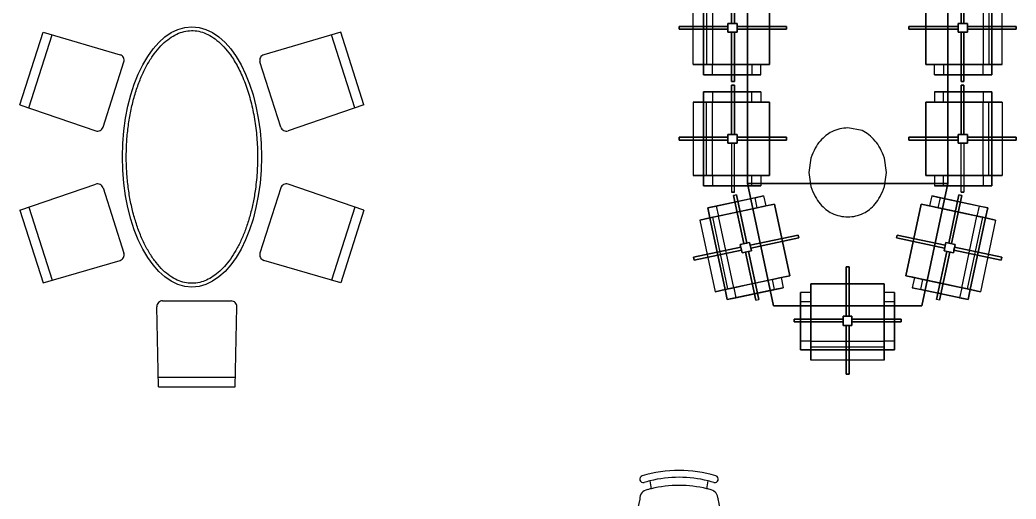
# Model space of a CAD drawing. Extents: x -42728 to 99010, y -18674 to 47645.
# Drawn here: x -15802 to -10642, y 36750 to 39235 of the extents above; entities that cross this region are included whole.
import ezdxf

# ---------------------------------------------------------------- set-up
doc = ezdxf.new("R2010")
doc.units = 0
doc.header["$LTSCALE"] = 100
doc.header["$MEASUREMENT"] = 0
doc.linetypes.add('ACAD_ISO02W100', pattern=[15, 12, -3])
doc.layers.get('0').update_dxf_attribs({"linetype": 'CONTINUOUS'})
doc.layers.add('1-门窗', color=3, linetype='CONTINUOUS')
doc.layers.add('家具', color=223, linetype='CONTINUOUS')

# ---------------------------------------------------------------- blocks, each defined once
blk = doc.blocks.new('A$C0AC74D90')
at = {"layer": '家具', "color": 3}
for p, q in [((603.5, 1406), (610.9, 1365.6)), ((898.4, 1365.6), (905.9, 1406)), ((956.8, 1315.5), (957.2, 1312.5)), ((324.7, 1124.9), (324.7, 324.9)), ((1124.7, 1124.9), (324.7, 1124.9)), ((1124.7, 324.9), (1124.7, 1124.9)), ((26.5, 846.1), (66.9, 838.7)), ((1446.1, 846.1), (1405.7, 838.7)), ((66.9, 551.2), (26.5, 543.7)), ((1405.7, 551.2), (1446.1, 543.7)), ((117, 492.8), (119.9, 492.4)), ((1355.6, 492.8), (1352.7, 492.4)), ((324.7, 324.9), (1124.7, 324.9)), ((956.8, 117), (957.2, 119.9)), ((603.5, 26.5), (610.9, 66.9)), ((898.4, 66.9), (905.9, 26.5))]:
    blk.add_line(p, q, dxfattribs=at)
at = {"layer": '家具', "color": 3, "linetype": 'ACAD_ISO02W100', "ltscale": 8}
for p, q in [((585.4, 990.6), (922, 990.6)), ((441.9, 864.2), (441.9, 527.6)), ((1030.7, 864.2), (1030.7, 527.6)), ((585.4, 441.9), (922, 441.9))]:
    blk.add_line(p, q, dxfattribs=at)
at = {"layer": '家具', "color": 3}
for centre, radius in [((732.9, 738), 54.1), ((752.7, 782.4), 4.85), ((688.7, 760.1), 3.07), ((732.9, 738), 27.7), ((749.8, 748.4), 7.74), ((789, 739.3), 4.38), ((722.6, 698.5), 1.952344299219581e-12), ((734, 692), 3.1)]:
    blk.add_circle(centre, radius, dxfattribs=at)
for centre, radius, start, end in [((754.7, 804.8), 656, 73.1215, 106.8785), ((569, 1415.1), 18, 105.275, 285.275), ((754.7, 804.8), 620, 104.1156, 106.9716), ((754.7, 804.8), 620, 75.8844, 104.1156), ((754.7, 804.8), 620, 73.0284, 75.8844), ((940.4, 1415.1), 18, 254.725, 74.725), ((600.7, 1312.2), 49.5, 101.6411, 180), ((658.8, 1123.5), 246.7, 101.173, 106.0137), ((754.7, 766.8), 615.8, 76.5011, 103.4989), ((763, 799), 582.5, 74.2142, 76.5593), ((907, 1311.5), 50.2, 1.227, 73.1525), ((1423.7, 1111.8), 895.2, 167.0671, 179.165), ((126.1, 1118.2), 853.5, 0.446, 13.1614), ((627.7, 694.9), 656, 163.1215, 196.8785), ((17.4, 880.6), 18, 344.725, 164.725), ((120.3, 848.9), 49.5, 90, 168.3589), ((320.6, 25.9), 895.2, 89.7374, 102.9329), ((1151.9, 25.9), 895.2, 91.7409, 94.2777), ((1151.9, 25.9), 895.2, 77.0671, 91.7409), ((1352.3, 848.9), 49.5, 11.6411, 90), ((1455.2, 880.6), 18, 15.275, 195.275), ((844.9, 694.9), 656, 343.1215, 16.8785), ((627.7, 694.9), 620, 165.8844, 194.1156), ((627.7, 694.9), 620, 163.0284, 165.8844), ((665.7, 694.9), 615.8, 166.5011, 193.4989), ((308.9, 790.9), 246.7, 163.9863, 168.827), ((666.8, 772), 73.1, 332.9003, 59.787), ((795.4, 789.2), 80.8, 124.7134, 219.2767), ((831.6, 784.1), 109, 138.9722, 205.0179), ((1163.6, 790.9), 246.7, 11.173, 16.0137), ((806.9, 694.9), 615.8, 346.5011, 13.4989), ((844.9, 694.9), 620, 14.1156, 16.9716), ((844.9, 694.9), 620, 345.8844, 14.1156), ((741.1, 873), 135.2, 214.5026, 266.5334), ((656.7, 709.9), 81.2, 20.2406, 105.1757), ((712.3, 816.4), 81.1, 199.7411, 284.7044), ((748.6, 795.5), 59.6, 182.9136, 254.6688), ((730.9, 777.6), 39.6, 177.208, 272.792), ((693.3, 739.9), 39.6, 357.208, 92.792), ((704, 795.2), 1.8, 0, 180), ((704, 795.2), 1.8, 180, 0), ((772.4, 739.9), 39.6, 87.208, 182.792), ((806.7, 716.1), 77, 76.1388, 163.4667), ((838.1, 664.1), 128.6, 91.5474, 144.9381), ((750.7, 812.9), 77, 256.64, 343.9673), ((790.4, 722.2), 59.6, 92.9136, 164.6688), ((734.8, 777.6), 39.6, 267.208, 2.792), ((654.9, 806), 104.3, 255.6767, 317.7388), ((686.4, 803.5), 78.1, 240.4274, 303.027), ((684.6, 764.2), 46.6, 217.9271, 277.6882), ((659, 734.7), 73.1, 276.56, 3.4466), ((616.6, 770.6), 119.9, 295.0324, 344.2615), ((675.4, 753.8), 59.6, 272.9136, 344.6688), ((674.9, 794.9), 78.6, 281.7128, 313.531), ((730.9, 698.4), 39.6, 87.208, 182.792), ((693.3, 736.1), 39.6, 267.208, 2.792), ((777.6, 663.9), 86, 121.3704, 194.5702), ((794.2, 684.2), 81.6, 138.7866, 223.4906), ((733.9, 737), 3, 17.9557, 250.5025), ((609.4, 680.4), 136.2, 333.153, 24.9983), ((837.6, 767.4), 109, 194.3229, 260.3685), ((812.8, 740.5), 80.8, 180.064, 274.6274), ((772.4, 736.1), 39.6, 177.208, 272.792), ((734.8, 698.4), 39.6, 357.208, 92.792), ((717.1, 680.5), 59.6, 2.9136, 74.6688), ((673.2, 682.4), 81.6, 318.2972, 43.0114), ((793.3, 756.2), 59.4, 197.9557, 304.6727), ((781, 802.2), 78.1, 235.4312, 298.0308), ((792.4, 793.4), 78.6, 224.9272, 256.7454), ((796.7, 771.3), 70.8, 218.9505, 295.3907), ((743.7, 723.4), 1.8, 0, 180), ((743.7, 723.4), 1.8, 180, 0), ((758.4, 727.4), 1.8, 0, 180), ((758.4, 727.4), 1.8, 180, 0), ((775.3, 749.7), 1.8, 0, 180), ((775.3, 749.7), 1.8, 180, 0), ((781.8, 762.9), 46.6, 260.77, 320.5311), ((662.1, 689.4), 1.8, 360, 180), ((662.1, 689.4), 1.8, 180, 360), ((690.9, 718), 1.8, 0, 180), ((690.9, 718), 1.8, 180, 0), ((744.4, 708.1), 1.8, 0, 180), ((744.4, 708.1), 1.8, 180, 0), ((774.2, 699.9), 1.8, 0, 180), ((774.2, 699.9), 1.8, 180, 0), ((763, 661.2), 1.8, 0, 180), ((763, 661.2), 1.8, 180, 0), ((627.7, 694.9), 620, 194.1156, 196.9716), ((633.5, 686.6), 582.5, 193.4407, 195.7858), ((121, 542.7), 50.2, 196.8475, 268.773), ((1351.6, 542.7), 50.2, 271.227, 343.1525), ((839.1, 686.6), 582.5, 344.2142, 346.5593), ((844.9, 694.9), 620, 343.0284, 345.8844), ((17.4, 509.2), 18, 195.275, 15.275), ((314.3, 1323.6), 853.5, 256.8386, 270.7037), ((1158.3, 1323.6), 853.5, 265.0845, 267.7394), ((1158.3, 1323.6), 853.5, 267.7394, 283.1614), ((1455.2, 509.2), 18, 164.725, 344.725), ((1423.7, 320.6), 895.2, 179.7278, 192.9329), ((126.1, 314.3), 853.5, 346.8386, 0.7126), ((600.7, 120.3), 49.5, 180, 258.3589), ((907, 121), 50.2, 286.8475, 358.773), ((658.8, 308.9), 246.7, 253.9863, 258.827), ((754.7, 665.7), 615.8, 256.5011, 283.4989), ((763, 633.5), 582.5, 283.4407, 285.7858), ((569, 17.4), 18, 74.725, 254.725), ((754.7, 627.7), 620, 253.0284, 255.8844), ((754.7, 627.7), 620, 255.8844, 284.1156), ((754.7, 627.7), 620, 284.1156, 286.9716), ((940.4, 17.4), 18, 285.275, 105.275), ((754.7, 627.7), 656, 253.1215, 286.8785)]:
    blk.add_arc(centre, radius, start, end, dxfattribs=at)
at = {"layer": '家具', "color": 3, "linetype": 'ACAD_ISO02W100', "ltscale": 8}
for centre, radius, start, end in [((1423.7, 1111.8), 895.2, 179.165, 184.2777), ((126.1, 1118.2), 853.5, 355.0845, 0.446), ((585.4, 1045.1), 54.4, 180, 270), ((922, 1045.1), 54.4, 270, 0), ((320.6, 25.9), 895.2, 85.7223, 89.7374), ((387.4, 864.2), 54.4, 360, 90), ((1085.2, 864.2), 54.4, 90, 180), ((387.4, 527.6), 54.4, 270, 0), ((1085.2, 527.6), 54.4, 180, 270), ((314.3, 1323.6), 853.5, 270.7037, 274.9155), ((585.4, 387.4), 54.4, 90, 180), ((922, 387.4), 54.4, 0, 90), ((1423.7, 320.6), 895.2, 175.7223, 179.7278), ((126.1, 314.3), 853.5, 0.7126, 4.9155)]:
    blk.add_arc(centre, radius, start, end, dxfattribs=at)
blk = doc.blocks.new('A$C05733823')
for p, q in [((946.2, 1262.5), (872.1, 1275.3)), ((681.2, 1118.2), (670.5, 1044.9)), ((1073.7, 1044.9), (1063, 1118.2)), ((670.5, 1044.9), (681.2, 971.6)), ((1063, 971.6), (1073.7, 1044.9))]:
    blk.add_line(p, q)
for centre, major_axis, start_param, end_param in [((836.7, 364), (0, 902.9), 0.156505, 0.363979), ((872.1, -309.1), (0, 1584.4), 0, 0.156505), ((892.9, 248.9), (0, 1026.1), -0.363979, -0.156505), ((783.2, 785.7), (0, 451.7), 0.363979, 0.743593), ((961.1, 785.7), (0, 451.7), -0.743593, -0.363979), ((783.2, 1304.1), (0, 451.7), 2.397999, 2.777614), ((961.1, 1304.1), (0, 451.7), 3.505572, 3.885186), ((836.7, 1725.8), (0, 902.9), 2.777614, 2.985087), ((907.5, 1725.8), (0, 902.9), 3.298098, 3.505572), ((872.1, 2398.9), (0, 1584.4), 2.985087, 3.141593), ((872.1, 2398.9), (0, 1584.4), 3.141593, 3.298098)]:
    blk.add_ellipse(centre, major_axis=major_axis, ratio=0.333333, start_param=start_param, end_param=end_param)
for points in [[(353.7, 2600.1, 570), (353.7, 2600.1, 600), (353.7, 987.3, 600), (353.7, 987.3, 570)], [(353.7, 987.3, 600), (353.7, 2600.1, 600), (1390.5, 2600.1, 600), (1390.5, 987.3, 600)], [(1390.5, 987.3, 570), (1390.5, 987.3, 600), (1390.5, 2600.1, 600), (1390.5, 2600.1, 570)], [(269.8, 2071.8, 37.4), (285, 2071.8, 37.4), (285, 1817.2, 119), (269.8, 1817.2, 119)], [(269.8, 2071.8), (269.8, 1817.2, 81.6), (269.8, 1817.2, 119), (269.8, 2071.8, 37.4)], [(285, 2071.8), (285, 1817.2, 81.6), (285, 1817.2, 119), (285, 2071.8, 37.4)], [(1459.2, 2071.8), (1459.2, 1817.2, 81.6), (1459.2, 1817.2, 119), (1459.2, 2071.8, 37.4)], [(1474.4, 2071.8, 37.4), (1459.2, 2071.8, 37.4), (1459.2, 1817.2, 119), (1474.4, 1817.2, 119)], [(1474.4, 2071.8), (1474.4, 1817.2, 81.6), (1474.4, 1817.2, 119), (1474.4, 2071.8, 37.4)], [(125.4, 1604.4, 482.8), (72.2, 1604.4, 680), (72.2, 1984.4, 680), (125.4, 1984.4, 482.8)], [(140.6, 1984.4, 680), (140.6, 1604.4, 680), (72.2, 1604.4, 680), (72.2, 1984.4, 680)], [(125.4, 1604.4, 482.8), (125.4, 1984.4, 482.8), (171, 1984.4, 272), (171, 1604.4, 272)], [(467.4, 1984.4, 340), (467.4, 1604.4, 340), (467.4, 1604.4, 272), (467.4, 1984.4, 272)], [(1276.8, 1984.4, 340), (1276.8, 1604.4, 340), (1276.8, 1604.4, 272), (1276.8, 1984.4, 272)], [(1618.8, 1604.4, 482.8), (1618.8, 1984.4, 482.8), (1573.2, 1984.4, 272), (1573.2, 1604.4, 272)], [(1603.6, 1984.4, 680), (1603.6, 1604.4, 680), (1672, 1604.4, 680), (1672, 1984.4, 680)], [(1618.8, 1604.4, 482.8), (1672, 1604.4, 680), (1672, 1984.4, 680), (1618.8, 1984.4, 482.8)], [(250.8, 1771.6, 81.6), (250.8, 1817.2, 81.6), (250.8, 1817.2, 289), (250.8, 1771.6, 289)], [(250.8, 1817.2, 81.6), (300.2, 1817.2, 81.6), (300.2, 1817.2, 289), (250.8, 1817.2, 289)], [(250.8, 1817.2, 81.6), (250.8, 1771.6, 81.6), (250.8, 1771.6, 289), (250.8, 1817.2, 289)], [(300.2, 1817.2, 81.6), (250.8, 1817.2, 81.6), (250.8, 1817.2, 289), (300.2, 1817.2, 289)], [(300.2, 1817.2, 81.6), (300.2, 1771.6, 81.6), (300.2, 1771.6, 289), (300.2, 1817.2, 289)], [(300.2, 1771.6, 81.6), (300.2, 1817.2, 81.6), (300.2, 1817.2, 289), (300.2, 1771.6, 289)], [(1444, 1817.2, 81.6), (1493.4, 1817.2, 81.6), (1493.4, 1817.2, 289), (1444, 1817.2, 289)], [(1444, 1771.6, 81.6), (1444, 1817.2, 81.6), (1444, 1817.2, 289), (1444, 1771.6, 289)], [(1444, 1817.2, 81.6), (1444, 1771.6, 81.6), (1444, 1771.6, 289), (1444, 1817.2, 289)], [(1493.4, 1817.2, 81.6), (1444, 1817.2, 81.6), (1444, 1817.2, 289), (1493.4, 1817.2, 289)], [(1493.4, 1817.2, 81.6), (1493.4, 1771.6, 81.6), (1493.4, 1771.6, 289), (1493.4, 1817.2, 289)], [(1493.4, 1771.6, 81.6), (1493.4, 1817.2, 81.6), (1493.4, 1817.2, 289), (1493.4, 1771.6, 289)], [(0, 1802), (250.8, 1802, 81.6), (250.8, 1802, 119), (0, 1802, 37.4)], [(0, 1786.8, 37.4), (0, 1802, 37.4), (250.8, 1802, 119), (250.8, 1786.8, 119)], [(0, 1802), (0, 1786.8), (0, 1786.8, 37.4), (0, 1802, 37.4)], [(0, 1786.8), (0, 1802), (0, 1802, 37.4), (0, 1786.8, 37.4)], [(0, 1786.8), (250.8, 1786.8, 81.6), (250.8, 1786.8, 119), (0, 1786.8, 37.4)], [(300.2, 1771.6, 81.6), (250.8, 1771.6, 81.6), (250.8, 1771.6, 289), (300.2, 1771.6, 289)], [(250.8, 1771.6, 81.6), (300.2, 1771.6, 81.6), (300.2, 1771.6, 289), (250.8, 1771.6, 289)], [(269.8, 1517), (269.8, 1771.6, 81.6), (269.8, 1771.6, 119), (269.8, 1517, 37.4)], [(285, 1517, 37.4), (269.8, 1517, 37.4), (269.8, 1771.6, 119), (285, 1771.6, 119)], [(285, 1517), (285, 1771.6, 81.6), (285, 1771.6, 119), (285, 1517, 37.4)], [(554.8, 1802), (300.2, 1802, 81.6), (300.2, 1802, 119), (554.8, 1802, 37.4)], [(554.8, 1802, 37.4), (554.8, 1786.8, 37.4), (300.2, 1786.8, 119), (300.2, 1802, 119)], [(554.8, 1786.8), (300.2, 1786.8, 81.6), (300.2, 1786.8, 119), (554.8, 1786.8, 37.4)], [(554.8, 1802), (554.8, 1786.8), (554.8, 1786.8, 37.4), (554.8, 1802, 37.4)], [(1189.4, 1802, 37.4), (1189.4, 1786.8, 37.4), (1444, 1786.8, 119), (1444, 1802, 119)], [(1189.4, 1802), (1444, 1802, 81.6), (1444, 1802, 119), (1189.4, 1802, 37.4)], [(1189.4, 1802), (1189.4, 1786.8), (1189.4, 1786.8, 37.4), (1189.4, 1802, 37.4)], [(1189.4, 1786.8), (1444, 1786.8, 81.6), (1444, 1786.8, 119), (1189.4, 1786.8, 37.4)], [(1493.4, 1771.6, 81.6), (1444, 1771.6, 81.6), (1444, 1771.6, 289), (1493.4, 1771.6, 289)], [(1444, 1771.6, 81.6), (1493.4, 1771.6, 81.6), (1493.4, 1771.6, 289), (1444, 1771.6, 289)], [(1459.2, 1517, 37.4), (1474.4, 1517, 37.4), (1474.4, 1771.6, 119), (1459.2, 1771.6, 119)], [(1459.2, 1517), (1459.2, 1771.6, 81.6), (1459.2, 1771.6, 119), (1459.2, 1517, 37.4)], [(1474.4, 1517), (1474.4, 1771.6, 81.6), (1474.4, 1771.6, 119), (1474.4, 1517, 37.4)], [(1744.2, 1786.8, 37.4), (1744.2, 1802, 37.4), (1493.4, 1802, 119), (1493.4, 1786.8, 119)], [(1744.2, 1802), (1493.4, 1802, 81.6), (1493.4, 1802, 119), (1744.2, 1802, 37.4)], [(1744.2, 1786.8), (1493.4, 1786.8, 81.6), (1493.4, 1786.8, 119), (1744.2, 1786.8, 37.4)], [(1744.2, 1786.8), (1744.2, 1802), (1744.2, 1802, 37.4), (1744.2, 1786.8, 37.4)], [(1744.2, 1802), (1744.2, 1786.8), (1744.2, 1786.8, 37.4), (1744.2, 1802, 37.4)], [(193.8, 1604.4, 482.8), (125.4, 1604.4, 482.8), (72.2, 1604.4, 680), (140.6, 1604.4, 680)], [(125.4, 1604.4, 482.8), (125.4, 1551.2, 482.8), (171, 1551.2, 272), (171, 1604.4, 272)], [(125.4, 1604.4, 482.8), (376.2, 1604.4, 482.8), (376.2, 1551.2, 482.8), (125.4, 1551.2, 482.8)], [(376.2, 1604.4, 482.8), (193.8, 1604.4, 482.8), (231.8, 1604.4, 340), (407.3, 1604.4, 340)], [(376.2, 1604.4, 482.8), (376.2, 1551.2, 482.8), (421.8, 1551.2, 272), (421.8, 1604.4, 272)], [(421.8, 1604.4, 272), (467.4, 1604.4, 272), (467.4, 1604.4, 340), (407.3, 1604.4, 340)], [(1322.4, 1604.4, 272), (1276.8, 1604.4, 272), (1276.8, 1604.4, 340), (1336.9, 1604.4, 340)], [(1368, 1604.4, 482.8), (1368, 1551.2, 482.8), (1322.4, 1551.2, 272), (1322.4, 1604.4, 272)], [(1368, 1604.4, 482.8), (1550.4, 1604.4, 482.8), (1512.4, 1604.4, 340), (1336.9, 1604.4, 340)], [(1618.8, 1604.4, 482.8), (1368, 1604.4, 482.8), (1368, 1551.2, 482.8), (1618.8, 1551.2, 482.8)], [(1550.4, 1604.4, 482.8), (1618.8, 1604.4, 482.8), (1672, 1604.4, 680), (1603.6, 1604.4, 680)], [(1618.8, 1604.4, 482.8), (1618.8, 1551.2, 482.8), (1573.2, 1551.2, 272), (1573.2, 1604.4, 272)], [(125.4, 1551.2, 482.8), (171, 1551.2, 272), (421.8, 1551.2, 272), (376.2, 1551.2, 482.8)], [(1618.8, 1551.2, 482.8), (1573.2, 1551.2, 272), (1322.4, 1551.2, 272), (1368, 1551.2, 482.8)], [(285, 1517), (269.8, 1517), (269.8, 1517, 37.4), (285, 1517, 37.4)], [(285, 1498.1), (269.8, 1498.1), (269.8, 1498.1, 37.4), (285, 1498.1, 37.4)], [(269.8, 1496.8), (269.8, 1242.2, 81.6), (269.8, 1242.2, 119), (269.8, 1496.8, 37.4)], [(285, 1496.8, 37.4), (269.8, 1496.8, 37.4), (269.8, 1242.2, 119), (285, 1242.2, 119)], [(285, 1496.8), (285, 1242.2, 81.6), (285, 1242.2, 119), (285, 1496.8, 37.4)], [(1459.2, 1517), (1474.4, 1517), (1474.4, 1517, 37.4), (1459.2, 1517, 37.4)], [(1459.2, 1498.1), (1474.4, 1498.1), (1474.4, 1498.1, 37.4), (1459.2, 1498.1, 37.4)], [(1459.2, 1496.8, 37.4), (1474.4, 1496.8, 37.4), (1474.4, 1242.2, 119), (1459.2, 1242.2, 119)], [(1459.2, 1496.8), (1459.2, 1242.2, 81.6), (1459.2, 1242.2, 119), (1459.2, 1496.8, 37.4)], [(1459.2, 1496.8), (1474.4, 1496.8), (1474.4, 1496.8, 37.4), (1459.2, 1496.8, 37.4)], [(1474.4, 1496.8), (1474.4, 1242.2, 81.6), (1474.4, 1242.2, 119), (1474.4, 1496.8, 37.4)], [(125.4, 1462.6, 482.8), (171, 1462.6, 272), (421.8, 1462.6, 272), (376.2, 1462.6, 482.8)], [(125.4, 1409.4, 482.8), (125.4, 1462.6, 482.8), (171, 1462.6, 272), (171, 1409.4, 272)], [(125.4, 1409.4, 482.8), (376.2, 1409.4, 482.8), (376.2, 1462.6, 482.8), (125.4, 1462.6, 482.8)], [(376.2, 1409.4, 482.8), (376.2, 1462.6, 482.8), (421.8, 1462.6, 272), (421.8, 1409.4, 272)], [(1618.8, 1462.6, 482.8), (1573.2, 1462.6, 272), (1322.4, 1462.6, 272), (1368, 1462.6, 482.8)], [(1368, 1409.4, 482.8), (1368, 1462.6, 482.8), (1322.4, 1462.6, 272), (1322.4, 1409.4, 272)], [(1618.8, 1409.4, 482.8), (1368, 1409.4, 482.8), (1368, 1462.6, 482.8), (1618.8, 1462.6, 482.8)], [(1618.8, 1409.4, 482.8), (1618.8, 1462.6, 482.8), (1573.2, 1462.6, 272), (1573.2, 1409.4, 272)], [(193.8, 1409.4, 482.8), (125.4, 1409.4, 482.8), (72.2, 1409.4, 680), (140.6, 1409.4, 680)], [(125.4, 1409.4, 482.8), (72.2, 1409.4, 680), (72.2, 1029.4, 680), (125.4, 1029.4, 482.8)], [(140.6, 1029.4, 680), (140.6, 1409.4, 680), (72.2, 1409.4, 680), (72.2, 1029.4, 680)], [(125.4, 1409.4, 482.8), (125.4, 1029.4, 482.8), (171, 1029.4, 272), (171, 1409.4, 272)], [(376.2, 1409.4, 482.8), (193.8, 1409.4, 482.8), (231.8, 1409.4, 340), (407.3, 1409.4, 340)], [(421.8, 1409.4, 272), (467.4, 1409.4, 272), (467.4, 1409.4, 340), (407.3, 1409.4, 340)], [(467.4, 1029.4, 340), (467.4, 1409.4, 340), (467.4, 1409.4, 272), (467.4, 1029.4, 272)], [(1322.4, 1409.4, 272), (1276.8, 1409.4, 272), (1276.8, 1409.4, 340), (1336.9, 1409.4, 340)], [(1276.8, 1029.4, 340), (1276.8, 1409.4, 340), (1276.8, 1409.4, 272), (1276.8, 1029.4, 272)], [(1368, 1409.4, 482.8), (1550.4, 1409.4, 482.8), (1512.4, 1409.4, 340), (1336.9, 1409.4, 340)], [(1550.4, 1409.4, 482.8), (1618.8, 1409.4, 482.8), (1672, 1409.4, 680), (1603.6, 1409.4, 680)], [(1618.8, 1409.4, 482.8), (1618.8, 1029.4, 482.8), (1573.2, 1029.4, 272), (1573.2, 1409.4, 272)], [(1603.6, 1029.4, 680), (1603.6, 1409.4, 680), (1672, 1409.4, 680), (1672, 1029.4, 680)], [(1618.8, 1409.4, 482.8), (1672, 1409.4, 680), (1672, 1029.4, 680), (1618.8, 1029.4, 482.8)], [(250.8, 1196.6, 81.6), (250.8, 1242.2, 81.6), (250.8, 1242.2, 289), (250.8, 1196.6, 289)], [(250.8, 1242.2, 81.6), (300.2, 1242.2, 81.6), (300.2, 1242.2, 289), (250.8, 1242.2, 289)], [(300.2, 1242.2, 81.6), (300.2, 1196.6, 81.6), (300.2, 1196.6, 289), (300.2, 1242.2, 289)], [(1444, 1242.2, 81.6), (1444, 1196.6, 81.6), (1444, 1196.6, 289), (1444, 1242.2, 289)], [(1493.4, 1242.2, 81.6), (1444, 1242.2, 81.6), (1444, 1242.2, 289), (1493.4, 1242.2, 289)], [(1493.4, 1196.6, 81.6), (1493.4, 1242.2, 81.6), (1493.4, 1242.2, 289), (1493.4, 1196.6, 289)], [(0, 1227), (250.8, 1227, 81.6), (250.8, 1227, 119), (0, 1227, 37.4)], [(0, 1227, 37.4), (0, 1211.8, 37.4), (250.8, 1211.8, 119), (250.8, 1227, 119)], [(0, 1227), (0, 1211.8), (0, 1211.8, 37.4), (0, 1227, 37.4)], [(0, 1211.8), (250.8, 1211.8, 81.6), (250.8, 1211.8, 119), (0, 1211.8, 37.4)], [(300.2, 1196.6, 81.6), (250.8, 1196.6, 81.6), (250.8, 1196.6, 289), (300.2, 1196.6, 289)], [(269.8, 942, 37.4), (285, 942, 37.4), (285, 1196.6, 119), (269.8, 1196.6, 119)], [(554.8, 1227), (300.2, 1227, 81.6), (300.2, 1227, 119), (554.8, 1227, 37.4)], [(554.8, 1211.8, 37.4), (554.8, 1227, 37.4), (300.2, 1227, 119), (300.2, 1211.8, 119)], [(554.8, 1211.8), (300.2, 1211.8, 81.6), (300.2, 1211.8, 119), (554.8, 1211.8, 37.4)], [(554.8, 1211.8), (554.8, 1227), (554.8, 1227, 37.4), (554.8, 1211.8, 37.4)], [(1189.4, 1211.8, 37.4), (1189.4, 1227, 37.4), (1444, 1227, 119), (1444, 1211.8, 119)], [(1189.4, 1227), (1444, 1227, 81.6), (1444, 1227, 119), (1189.4, 1227, 37.4)], [(1189.4, 1211.8), (1189.4, 1227), (1189.4, 1227, 37.4), (1189.4, 1211.8, 37.4)], [(1189.4, 1211.8), (1444, 1211.8, 81.6), (1444, 1211.8, 119), (1189.4, 1211.8, 37.4)], [(1444, 1196.6, 81.6), (1493.4, 1196.6, 81.6), (1493.4, 1196.6, 289), (1444, 1196.6, 289)], [(1474.4, 942, 37.4), (1459.2, 942, 37.4), (1459.2, 1196.6, 119), (1474.4, 1196.6, 119)], [(1744.2, 1227, 37.4), (1744.2, 1211.8, 37.4), (1493.4, 1211.8, 119), (1493.4, 1227, 119)], [(1744.2, 1227), (1493.4, 1227, 81.6), (1493.4, 1227, 119), (1744.2, 1227, 37.4)], [(1744.2, 1211.8), (1493.4, 1211.8, 81.6), (1493.4, 1211.8, 119), (1744.2, 1211.8, 37.4)], [(1744.2, 1227), (1744.2, 1211.8), (1744.2, 1211.8, 37.4), (1744.2, 1227, 37.4)], [(193.8, 1029.4, 482.8), (125.4, 1029.4, 482.8), (72.2, 1029.4, 680), (140.6, 1029.4, 680)], [(125.4, 976.2, 482.8), (125.4, 1029.4, 482.8), (171, 1029.4, 272), (171, 976.2, 272)], [(125.4, 976.2, 482.8), (376.2, 976.2, 482.8), (376.2, 1029.4, 482.8), (125.4, 1029.4, 482.8)], [(376.2, 1029.4, 482.8), (193.8, 1029.4, 482.8), (231.8, 1029.4, 340), (407.3, 1029.4, 340)], [(353.7, 987.3, 600), (353.7, 987.3, 570), (488.1, 353.7, 570), (488.1, 353.7, 600)], [(488.1, 353.7, 600), (353.7, 987.3, 600), (1390.5, 987.3, 600), (1256.1, 353.7, 600)], [(376.2, 976.2, 482.8), (376.2, 1029.4, 482.8), (421.8, 1029.4, 272), (421.8, 976.2, 272)], [(421.8, 1029.4, 272), (467.4, 1029.4, 272), (467.4, 1029.4, 340), (407.3, 1029.4, 340)], [(1256.1, 353.7, 600), (1256.1, 353.7, 570), (1390.5, 987.3, 570), (1390.5, 987.3, 600)], [(1322.4, 1029.4, 272), (1276.8, 1029.4, 272), (1276.8, 1029.4, 340), (1336.9, 1029.4, 340)], [(1368, 976.2, 482.8), (1368, 1029.4, 482.8), (1322.4, 1029.4, 272), (1322.4, 976.2, 272)], [(1368, 1029.4, 482.8), (1550.4, 1029.4, 482.8), (1512.4, 1029.4, 340), (1336.9, 1029.4, 340)], [(1618.8, 976.2, 482.8), (1368, 976.2, 482.8), (1368, 1029.4, 482.8), (1618.8, 1029.4, 482.8)], [(1550.4, 1029.4, 482.8), (1618.8, 1029.4, 482.8), (1672, 1029.4, 680), (1603.6, 1029.4, 680)], [(1618.8, 976.2, 482.8), (1618.8, 1029.4, 482.8), (1573.2, 1029.4, 272), (1573.2, 976.2, 272)], [(125.4, 976.2, 482.8), (171, 976.2, 272), (421.8, 976.2, 272), (376.2, 976.2, 482.8)], [(269.8, 942), (285, 942), (285, 942, 37.4), (269.8, 942, 37.4)], [(1618.8, 976.2, 482.8), (1573.2, 976.2, 272), (1322.4, 976.2, 272), (1368, 976.2, 482.8)], [(1474.4, 942), (1459.2, 942), (1459.2, 942, 37.4), (1474.4, 942, 37.4)], [(146.8, 861.4, 482.8), (191.4, 870.9, 272), (436.7, 923.2, 272), (392.1, 913.7, 482.8)], [(157.9, 809.4, 482.8), (403.2, 861.7, 482.8), (392.1, 913.7, 482.8), (146.8, 861.4, 482.8)], [(295.8, 928.1, 37.4), (280.9, 925, 37.4), (334, 676, 119), (348.8, 679.1, 119)], [(295.8, 928.1), (280.9, 925), (280.9, 925, 37.4), (295.8, 928.1, 37.4)], [(280.9, 925), (334, 676, 81.6), (334, 676, 119), (280.9, 925, 37.4)], [(295.8, 928.1), (348.8, 679.1, 81.6), (348.8, 679.1, 119), (295.8, 928.1, 37.4)], [(403.2, 861.7, 482.8), (392.1, 913.7, 482.8), (436.7, 923.2, 272), (447.8, 871.2, 272)], [(447.8, 871.2, 272), (492.4, 880.7, 272), (492.4, 880.7, 340), (433.6, 868.2, 340)], [(571.6, 509, 340), (492.4, 880.7, 340), (492.4, 880.7, 272), (571.6, 509, 272)], [(1172.7, 509, 340), (1251.9, 880.7, 340), (1251.9, 880.7, 272), (1172.7, 509, 272)], [(1296.5, 871.2, 272), (1251.9, 880.7, 272), (1251.9, 880.7, 340), (1310.6, 868.2, 340)], [(1341.1, 861.7, 482.8), (1352.2, 913.7, 482.8), (1307.6, 923.2, 272), (1296.5, 871.2, 272)], [(1597.5, 861.4, 482.8), (1552.9, 870.9, 272), (1307.6, 923.2, 272), (1352.2, 913.7, 482.8)], [(1586.4, 809.4, 482.8), (1341.1, 861.7, 482.8), (1352.2, 913.7, 482.8), (1597.5, 861.4, 482.8)], [(1448.5, 928.1, 37.4), (1463.4, 925, 37.4), (1410.3, 676, 119), (1395.4, 679.1, 119)], [(1448.5, 928.1), (1395.4, 679.1, 81.6), (1395.4, 679.1, 119), (1448.5, 928.1, 37.4)], [(1463.4, 925), (1410.3, 676, 81.6), (1410.3, 676, 119), (1463.4, 925, 37.4)], [(1448.5, 928.1), (1463.4, 925), (1463.4, 925, 37.4), (1448.5, 928.1, 37.4)], [(157.9, 809.4, 482.8), (146.8, 861.4, 482.8), (191.4, 870.9, 272), (202.5, 818.9, 272)], [(403.2, 861.7, 482.8), (224.8, 823.7, 482.8), (261.9, 831.6, 340), (433.6, 868.2, 340)], [(1341.1, 861.7, 482.8), (1519.5, 823.7, 482.8), (1482.3, 831.6, 340), (1310.6, 868.2, 340)], [(1586.4, 809.4, 482.8), (1597.5, 861.4, 482.8), (1552.9, 870.9, 272), (1541.8, 818.9, 272)], [(224.8, 823.7, 482.8), (157.9, 809.4, 482.8), (105.8, 798.3, 680), (172.7, 812.6, 680)], [(251.9, 440.9, 680), (172.7, 812.6, 680), (105.8, 798.3, 680), (185, 426.7, 680)], [(157.9, 809.4, 482.8), (105.8, 798.3, 680), (185, 426.7, 680), (237.1, 437.7, 482.8)], [(157.9, 809.4, 482.8), (237.1, 437.7, 482.8), (281.7, 447.3, 272), (202.5, 818.9, 272)], [(1586.4, 809.4, 482.8), (1507.2, 437.7, 482.8), (1462.6, 447.3, 272), (1541.8, 818.9, 272)], [(1492.3, 440.9, 680), (1571.5, 812.6, 680), (1638.4, 798.3, 680), (1559.2, 426.7, 680)], [(1586.4, 809.4, 482.8), (1638.4, 798.3, 680), (1559.2, 426.7, 680), (1507.2, 437.7, 482.8)], [(1519.5, 823.7, 482.8), (1586.4, 809.4, 482.8), (1638.4, 798.3, 680), (1571.5, 812.6, 680)], [(315.4, 672, 81.6), (363.7, 682.3, 81.6), (363.7, 682.3, 289), (315.4, 672, 289)], [(324.9, 627.4, 81.6), (315.4, 672, 81.6), (315.4, 672, 289), (324.9, 627.4, 289)], [(363.7, 682.3, 81.6), (373.2, 637.7, 81.6), (373.2, 637.7, 289), (363.7, 682.3, 289)], [(615.9, 720.5), (366.9, 667.4, 81.6), (366.9, 667.4, 119), (615.9, 720.5, 37.4)], [(619, 705.6, 37.4), (615.9, 720.5, 37.4), (366.9, 667.4, 119), (370, 652.6, 119)], [(619, 705.6), (370, 652.6, 81.6), (370, 652.6, 119), (619, 705.6, 37.4)], [(619, 705.6), (615.9, 720.5), (615.9, 720.5, 37.4), (619, 705.6, 37.4)], [(1125.2, 705.6, 37.4), (1128.4, 720.5, 37.4), (1377.4, 667.4, 119), (1374.2, 652.6, 119)], [(1125.2, 705.6), (1128.4, 720.5), (1128.4, 720.5, 37.4), (1125.2, 705.6, 37.4)], [(1125.2, 705.6), (1374.2, 652.6, 81.6), (1374.2, 652.6, 119), (1125.2, 705.6, 37.4)], [(1128.4, 720.5), (1377.4, 667.4, 81.6), (1377.4, 667.4, 119), (1128.4, 720.5, 37.4)], [(1380.6, 682.3, 81.6), (1371, 637.7, 81.6), (1371, 637.7, 289), (1380.6, 682.3, 289)], [(1428.9, 672, 81.6), (1380.6, 682.3, 81.6), (1380.6, 682.3, 289), (1428.9, 672, 289)], [(1419.4, 627.4, 81.6), (1428.9, 672, 81.6), (1428.9, 672, 289), (1419.4, 627.4, 289)], [(73.2, 604.9), (318.5, 657.1, 81.6), (318.5, 657.1, 119), (73.2, 604.9, 37.4)], [(73.2, 604.9, 37.4), (76.4, 590, 37.4), (321.7, 642.3, 119), (318.5, 657.1, 119)], [(76.4, 590), (321.7, 642.3, 81.6), (321.7, 642.3, 119), (76.4, 590, 37.4)], [(373.2, 637.7, 81.6), (324.9, 627.4, 81.6), (324.9, 627.4, 289), (373.2, 637.7, 289)], [(396.5, 382.4, 37.4), (411.4, 385.5, 37.4), (358.3, 634.5, 119), (343.5, 631.4, 119)], [(396.5, 382.4), (343.5, 631.4, 81.6), (343.5, 631.4, 119), (396.5, 382.4, 37.4)], [(411.4, 385.5), (358.3, 634.5, 81.6), (358.3, 634.5, 119), (411.4, 385.5, 37.4)], [(1332.8, 385.5), (1385.9, 634.5, 81.6), (1385.9, 634.5, 119), (1332.8, 385.5, 37.4)], [(1347.7, 382.4, 37.4), (1332.8, 385.5, 37.4), (1385.9, 634.5, 119), (1400.8, 631.4, 119)], [(1347.7, 382.4), (1400.8, 631.4, 81.6), (1400.8, 631.4, 119), (1347.7, 382.4, 37.4)], [(1371, 637.7, 81.6), (1419.4, 627.4, 81.6), (1419.4, 627.4, 289), (1371, 637.7, 289)], [(1671, 604.9, 37.4), (1667.8, 590, 37.4), (1422.5, 642.3, 119), (1425.7, 657.1, 119)], [(1667.8, 590), (1422.5, 642.3, 81.6), (1422.5, 642.3, 119), (1667.8, 590, 37.4)], [(1671, 604.9), (1425.7, 657.1, 81.6), (1425.7, 657.1, 119), (1671, 604.9, 37.4)], [(73.2, 604.9), (76.4, 590), (76.4, 590, 37.4), (73.2, 604.9, 37.4)], [(1671, 604.9), (1667.8, 590), (1667.8, 590, 37.4), (1671, 604.9, 37.4)], [(863.9, 554.8, 37.4), (879.1, 554.8, 37.4), (879.1, 300.2, 119), (863.9, 300.2, 119)], [(863.9, 554.8), (863.9, 300.2, 81.6), (863.9, 300.2, 119), (863.9, 554.8, 37.4)], [(863.9, 554.8), (879.1, 554.8), (879.1, 554.8, 37.4), (863.9, 554.8, 37.4)], [(879.1, 554.8), (863.9, 554.8), (863.9, 554.8, 37.4), (879.1, 554.8, 37.4)], [(879.1, 554.8), (879.1, 300.2, 81.6), (879.1, 300.2, 119), (879.1, 554.8, 37.4)], [(248.2, 385.7, 482.8), (493.5, 438, 482.8), (482.4, 490, 482.8), (237.1, 437.7, 482.8)], [(482.4, 490, 482.8), (304, 452, 482.8), (341.1, 459.9, 340), (512.8, 496.5, 340)], [(493.5, 438, 482.8), (482.4, 490, 482.8), (527, 499.5, 272), (538.1, 447.5, 272)], [(527, 499.5, 272), (571.6, 509, 272), (571.6, 509, 340), (512.8, 496.5, 340)], [(681.5, 467.4, 340), (1061.5, 467.4, 340), (1061.5, 467.4, 272), (681.5, 467.4, 272)], [(1061.5, 467.4, 340), (681.5, 467.4, 340), (681.5, 467.4, 272), (1061.5, 467.4, 272)], [(681.5, 421.8, 272), (681.5, 467.4, 272), (681.5, 467.4, 340), (681.5, 407.3, 340)], [(1061.5, 421.8, 272), (1061.5, 467.4, 272), (1061.5, 467.4, 340), (1061.5, 407.3, 340)], [(1217.3, 499.5, 272), (1172.7, 509, 272), (1172.7, 509, 340), (1231.4, 496.5, 340)], [(1250.8, 438, 482.8), (1261.9, 490, 482.8), (1217.3, 499.5, 272), (1206.2, 447.5, 272)], [(1261.9, 490, 482.8), (1440.3, 452, 482.8), (1403.1, 459.9, 340), (1231.4, 496.5, 340)], [(1496.1, 385.7, 482.8), (1250.8, 438, 482.8), (1261.9, 490, 482.8), (1507.2, 437.7, 482.8)], [(304, 452, 482.8), (237.1, 437.7, 482.8), (185, 426.7, 680), (251.9, 440.9, 680)], [(248.2, 385.7, 482.8), (237.1, 437.7, 482.8), (281.7, 447.3, 272), (292.8, 395.2, 272)], [(248.2, 385.7, 482.8), (292.8, 395.2, 272), (538.1, 447.5, 272), (493.5, 438, 482.8)], [(628.3, 125.4, 482.8), (628.3, 171, 272), (628.3, 421.8, 272), (628.3, 376.2, 482.8)], [(628.3, 376.2, 482.8), (681.5, 376.2, 482.8), (681.5, 421.8, 272), (628.3, 421.8, 272)], [(1061.5, 376.2, 482.8), (1114.7, 376.2, 482.8), (1114.7, 421.8, 272), (1061.5, 421.8, 272)], [(1114.7, 125.4, 482.8), (1114.7, 171, 272), (1114.7, 421.8, 272), (1114.7, 376.2, 482.8)], [(1496.1, 385.7, 482.8), (1451.5, 395.2, 272), (1206.2, 447.5, 272), (1250.8, 438, 482.8)], [(1440.3, 452, 482.8), (1507.2, 437.7, 482.8), (1559.2, 426.7, 680), (1492.3, 440.9, 680)], [(1496.1, 385.7, 482.8), (1507.2, 437.7, 482.8), (1462.6, 447.3, 272), (1451.5, 395.2, 272)], [(628.3, 125.4, 482.8), (628.3, 376.2, 482.8), (681.5, 376.2, 482.8), (681.5, 125.4, 482.8)], [(681.5, 376.2, 482.8), (681.5, 193.8, 482.8), (681.5, 231.8, 340), (681.5, 407.3, 340)], [(1061.5, 376.2, 482.8), (1061.5, 193.8, 482.8), (1061.5, 231.8, 340), (1061.5, 407.3, 340)], [(1061.5, 125.4, 482.8), (1061.5, 376.2, 482.8), (1114.7, 376.2, 482.8), (1114.7, 125.4, 482.8)], [(488.1, 353.7, 570), (488.1, 353.7, 600), (1256.1, 353.7, 600), (1256.1, 353.7, 570)], [(594.1, 285), (848.7, 285, 81.6), (848.7, 285, 119), (594.1, 285, 37.4)], [(594.1, 269.8, 37.4), (594.1, 285, 37.4), (848.7, 285, 119), (848.7, 269.8, 119)], [(594.1, 285), (594.1, 269.8), (594.1, 269.8, 37.4), (594.1, 285, 37.4)], [(594.1, 269.8), (848.7, 269.8, 81.6), (848.7, 269.8, 119), (594.1, 269.8, 37.4)], [(848.7, 300.2, 81.6), (848.7, 250.8, 81.6), (848.7, 250.8, 289), (848.7, 300.2, 289)], [(894.3, 300.2, 81.6), (848.7, 300.2, 81.6), (848.7, 300.2, 289), (894.3, 300.2, 289)], [(848.7, 300.2, 81.6), (894.3, 300.2, 81.6), (894.3, 300.2, 289), (848.7, 300.2, 289)], [(848.7, 250.8, 81.6), (848.7, 300.2, 81.6), (848.7, 300.2, 289), (848.7, 250.8, 289)], [(894.3, 250.8, 81.6), (894.3, 300.2, 81.6), (894.3, 300.2, 289), (894.3, 250.8, 289)], [(894.3, 300.2, 81.6), (894.3, 250.8, 81.6), (894.3, 250.8, 289), (894.3, 300.2, 289)], [(1148.9, 285, 37.4), (1148.9, 269.8, 37.4), (894.3, 269.8, 119), (894.3, 285, 119)], [(1148.9, 285), (894.3, 285, 81.6), (894.3, 285, 119), (1148.9, 285, 37.4)], [(1148.9, 269.8), (894.3, 269.8, 81.6), (894.3, 269.8, 119), (1148.9, 269.8, 37.4)], [(1148.9, 285), (1148.9, 269.8), (1148.9, 269.8, 37.4), (1148.9, 285, 37.4)], [(848.7, 250.8, 81.6), (894.3, 250.8, 81.6), (894.3, 250.8, 289), (848.7, 250.8, 289)], [(894.3, 250.8, 81.6), (848.7, 250.8, 81.6), (848.7, 250.8, 289), (894.3, 250.8, 289)], [(879.1, 0, 37.4), (863.9, 0, 37.4), (863.9, 250.8, 119), (879.1, 250.8, 119)], [(863.9, 0), (863.9, 250.8, 81.6), (863.9, 250.8, 119), (863.9, 0, 37.4)], [(879.1, 0), (879.1, 250.8, 81.6), (879.1, 250.8, 119), (879.1, 0, 37.4)], [(628.3, 125.4, 482.8), (681.5, 125.4, 482.8), (681.5, 171, 272), (628.3, 171, 272)], [(681.5, 193.8, 482.8), (681.5, 125.4, 482.8), (681.5, 72.2, 680), (681.5, 140.6, 680)], [(1061.5, 125.4, 482.8), (681.5, 125.4, 482.8), (681.5, 171, 272), (1061.5, 171, 272)], [(1061.5, 193.8, 482.8), (1061.5, 125.4, 482.8), (1061.5, 72.2, 680), (1061.5, 140.6, 680)], [(1061.5, 125.4, 482.8), (1114.7, 125.4, 482.8), (1114.7, 171, 272), (1061.5, 171, 272)], [(681.5, 140.6, 680), (1061.5, 140.6, 680), (1061.5, 72.2, 680), (681.5, 72.2, 680)], [(1061.5, 125.4, 482.8), (1061.5, 72.2, 680), (681.5, 72.2, 680), (681.5, 125.4, 482.8)], [(879.1, 0), (863.9, 0), (863.9, 0, 37.4), (879.1, 0, 37.4)], [(863.9, 0), (879.1, 0), (879.1, 0, 37.4), (863.9, 0, 37.4)], [(863.9, 0), (879.1, 0), (879.1, 0, 37.4), (863.9, 0, 37.4)]]:
    blk.add_3dface(points)

msp = doc.modelspace()

# ---------------------------------------------------------------- linework, layer by layer
at = {"layer": '1-门窗'}
for p, q in [((-15801.98092, 38794.15437), (-15681.78098, 39171.47118)), ((-15681.78098, 39171.47118), (-15283.42682, 39054.2516)), ((-14140.40749, 39171.47118), (-14538.76165, 39054.2516)), ((-14020.20755, 38794.15437), (-14140.40749, 39171.47118)), ((-15755.15021, 38778.08127), (-15634.28249, 39157.49429)), ((-14067.03826, 38778.08127), (-14187.90598, 39157.49429)), ((-15371.28696, 38678.43112), (-15263.51212, 39016.74455)), ((-14450.90151, 38678.43112), (-14558.67635, 39016.74455)), ((-15801.98092, 38794.15437), (-15409.2272, 38659.35462)), ((-14020.20755, 38794.15437), (-14412.96127, 38659.35462)), ((-15801.98092, 38248.15101), (-15409.2272, 38382.95076)), ((-15371.28696, 38363.87427), (-15263.51212, 38025.56084)), ((-14450.90151, 38363.87427), (-14558.67635, 38025.56084)), ((-14020.20755, 38248.15101), (-14412.96127, 38382.95076)), ((-15801.98092, 38248.15101), (-15681.78098, 37870.83421)), ((-15755.15021, 38264.22411), (-15634.28249, 37884.8111)), ((-14067.03826, 38264.22411), (-14187.90598, 37884.8111)), ((-14020.20755, 38248.15101), (-14140.40749, 37870.83421)), ((-15681.78098, 37870.83421), (-15283.42682, 37988.05378)), ((-14140.40749, 37870.83421), (-14538.76165, 37988.05378)), ((-15062.91078, 37778.21171), (-14707.84566, 37777.82832)), ((-15083.85914, 37332.73407), (-15092.63622, 37747.88395)), ((-14687.85937, 37332.30648), (-14678.18579, 37747.43644)), ((-15084.90569, 37382.23523), (-14686.70593, 37381.80527)), ((-15083.85914, 37332.73407), (-14687.85937, 37332.30648))]:
    msp.add_line(p, q, dxfattribs=at)
for centre, start, end in [((-15291.81089, 39025.75954), 342.32993891, 73.60296893), ((-14530.37759, 39025.75954), 106.39703107, 197.67006109), ((-15399.58572, 38687.44611), 251.05690889, 342.32993891), ((-14422.60275, 38687.44611), 197.67006109, 288.94309111), ((-15399.58572, 38354.85927), 17.67006109, 108.94309111), ((-14422.60275, 38354.85927), 71.05690889, 162.32993891), ((-15291.81089, 38016.54584), 286.39703107, 17.67006109), ((-14530.37759, 38016.54584), 162.32993891, 253.60296893), ((-15062.94285, 37748.51173), 89.93813365, 181.21116367), ((-14707.87773, 37748.12834), 358.66510363, 89.93813365)]:
    msp.add_arc(centre, 29.7, start, end, dxfattribs=at)
msp.add_ellipse((-14911.09424, 38524.15269), major_axis=(0, -675), ratio=0.5333333333, dxfattribs=at)
msp.add_open_spline([(-14911.09424, 37869.15269), (-14897.2689, 37869.15269), (-14883.44119, 37870.81654), (-14858.04407, 37876.97477), (-14846.46787, 37880.97476), (-14823.43393, 37891.38806), (-14811.97688, 37897.80252), (-14789.32339, 37913.04706), (-14778.12793, 37921.87737), (-14756.16698, 37941.89886), (-14745.40214, 37953.08979), (-14724.47294, 37977.72341), (-14714.30888, 37991.16576), (-14694.73928, 38020.14945), (-14685.33384, 38035.69052), (-14667.42211, 38068.68515), (-14658.91583, 38086.13851), (-14642.92457, 38122.74484), (-14635.43957, 38141.89765), (-14621.59471, 38181.66871), (-14615.23483, 38202.28685), (-14603.72607, 38244.73721), (-14598.57718, 38266.56932), (-14589.55854, 38311.18248), (-14585.68879, 38333.96342), (-14578.09759, 38388.71956), (-14574.95777, 38420.98879), (-14571.24687, 38486.06072), (-14570.67578, 38518.86292), (-14572.11607, 38584.26101), (-14574.12744, 38616.8564), (-14580.68421, 38681.10537), (-14585.22961, 38712.75845), (-14596.74396, 38774.40668), (-14603.71292, 38804.40134), (-14619.90203, 38862.05117), (-14629.12221, 38889.70582), (-14649.57908, 38942.04408), (-14660.81583, 38966.72704), (-14685.00768, 39012.55769), (-14697.96275, 39033.70443), (-14722.50453, 39068.16374), (-14733.84659, 39082.19791), (-14757.18496, 39107.51558), (-14769.18066, 39118.79852), (-14793.60093, 39138.49552), (-14806.02422, 39146.9094), (-14831.08929, 39160.83099), (-14843.72959, 39166.33979), (-14869.07802, 39174.48501), (-14881.78632, 39177.12387), (-14907.20791, 39179.57923), (-14919.92399, 39179.39705), (-14945.34221, 39176.20897), (-14958.04689, 39173.20143), (-14983.37411, 39164.31177), (-14995.99647, 39158.4273), (-15021.00087, 39143.75416), (-15033.38136, 39134.96461), (-15057.68669, 39114.52702), (-15069.61033, 39102.87924), (-15092.77582, 39076.85253), (-15104.01712, 39062.47415), (-15125.60722, 39031.1796), (-15135.95586, 39014.26389), (-15155.57469, 38978.1378), (-15164.84487, 38958.92774), (-15182.14747, 38918.49407), (-15190.17992, 38897.2707), (-15204.87403, 38853.12147), (-15211.53572, 38830.19581), (-15223.38107, 38782.97683), (-15228.56473, 38758.68369), (-15237.37223, 38709.08311), (-15240.99605, 38683.77584), (-15246.62743, 38632.51382), (-15248.63497, 38606.55924), (-15251.00276, 38554.378), (-15251.363, 38528.15151), (-15250.43062, 38475.80542), (-15249.13801, 38449.68598), (-15244.91986, 38397.93156), (-15241.99433, 38372.29674), (-15234.55573, 38321.88271), (-15230.04267, 38297.10367), (-15219.49977, 38248.76104), (-15213.46994, 38225.1976), (-15199.98968, 38179.62967), (-15192.53925, 38157.62536), (-15176.33956, 38115.49769), (-15167.59028, 38095.37456), (-15148.94065, 38057.30414), (-15139.0403, 38039.35713), (-15118.26273, 38005.89958), (-15107.3856, 37990.38943), (-15084.85439, 37962.02209), (-15073.20066, 37949.16544), (-15049.33656, 37926.26351), (-15037.1271, 37916.21873), (-15012.37502, 37899.02448), (-14999.83393, 37891.87477), (-14974.60885, 37880.47341), (-14961.9259, 37876.21997), (-14936.52976, 37870.56108), (-14923.81516, 37869.15328), (-14911.09951, 37869.15269), (-14911.09688, 37869.15269), (-14911.09424, 37869.15269)], degree=3, knots=[0, 0, 0, 0, 0.1286077346, 0.1286077346, 0.2365962431, 0.2365962431, 0.3445847516, 0.3445847516, 0.4525732601, 0.4525732601, 0.5605617686, 0.5605617686, 0.6685502771, 0.6685502771, 0.7765387855, 0.7765387855, 0.884527294, 0.884527294, 0.9925158025, 0.9925158025, 1.100504311, 1.100504311, 1.2084928195, 1.2084928195, 1.3164813279, 1.3164813279, 1.4642740426, 1.4642740426, 1.6120667572, 1.6120667572, 1.7598594719, 1.7598594719, 1.9076521865, 1.9076521865, 2.0554449011, 2.0554449011, 2.2032376158, 2.2032376158, 2.3510303304, 2.3510303304, 2.498823045, 2.498823045, 2.6170835984, 2.6170835984, 2.7353441517, 2.7353441517, 2.8536047051, 2.8536047051, 2.9718652584, 2.9718652584, 3.0901258118, 3.0901258118, 3.2083863651, 3.2083863651, 3.3266469184, 3.3266469184, 3.4449074718, 3.4449074718, 3.5631680251, 3.5631680251, 3.6814285785, 3.6814285785, 3.7996891318, 3.7996891318, 3.9179496852, 3.9179496852, 4.0362102385, 4.0362102385, 4.1544707918, 4.1544707918, 4.2727313452, 4.2727313452, 4.3909918985, 4.3909918985, 4.5092524519, 4.5092524519, 4.6275130052, 4.6275130052, 4.7457735586, 4.7457735586, 4.8640341119, 4.8640341119, 4.9822946653, 4.9822946653, 5.1005552186, 5.1005552186, 5.2188157719, 5.2188157719, 5.3370763253, 5.3370763253, 5.4553368786, 5.4553368786, 5.573597432, 5.573597432, 5.6918579853, 5.6918579853, 5.8101185387, 5.8101185387, 5.928379092, 5.928379092, 6.0466396453, 6.0466396453, 6.1649001987, 6.1649001987, 6.283160752, 6.283160752, 6.2831853072, 6.2831853072, 6.2831853072, 6.2831853072], dxfattribs=at)

# ---------------------------------------------------------------- block references
for name, p in [('A$C05733823', (-12386.49055, 37398.9696)), ('A$C0AC74D90', (-13142.77356, 35438.67811))]:
    msp.add_blockref(name, p)

doc.saveas('drawing.dxf')
